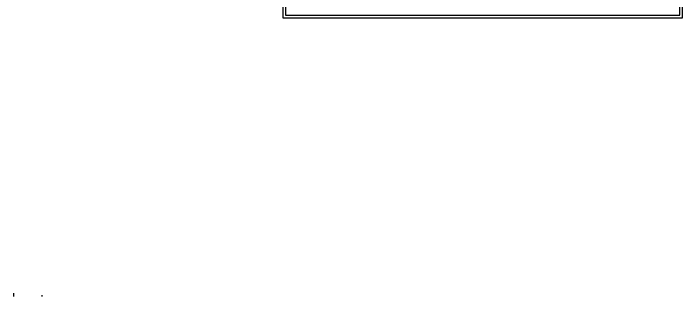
# Model space of a CAD drawing. Header units: millimetres. Extents: x 3220 to 17771, y -3925 to 7376.
# Drawn here: x 12877 to 16807, y 2421 to 4082 of the extents above; entities that cross this region are included whole.
import ezdxf

# ---------------------------------------------------------------- set-up
doc = ezdxf.new("R2010")
doc.units = ezdxf.units.MM
doc.header["$LTSCALE"] = 2
doc.layers.add('PLAN', color=10, linetype='Continuous')

msp = doc.modelspace()

# ---------------------------------------------------------------- linework, layer by layer
for p, q in [((12877.4, 2440.1), (12877.4, 2420.8)), ((13044.1, 2429), (13044.1, 2420.8))]:
    msp.add_line(p, q)
at = {"layer": 'PLAN', "color": 0}
msp.add_line((14475.2, 4071.8), (16790.6, 4071.8), dxfattribs=at)
for points in [[(16806.6, 7375.6), (14459.2, 7375.6), (14459.2, 4055.8), (16806.6, 4055.8)], [(16790.6, 7359.7), (14475.2, 7359.7), (14475.2, 4071.8), (16790.6, 4071.8)]]:
    msp.add_lwpolyline(points, close=True, dxfattribs=at)

doc.saveas('drawing.dxf')
